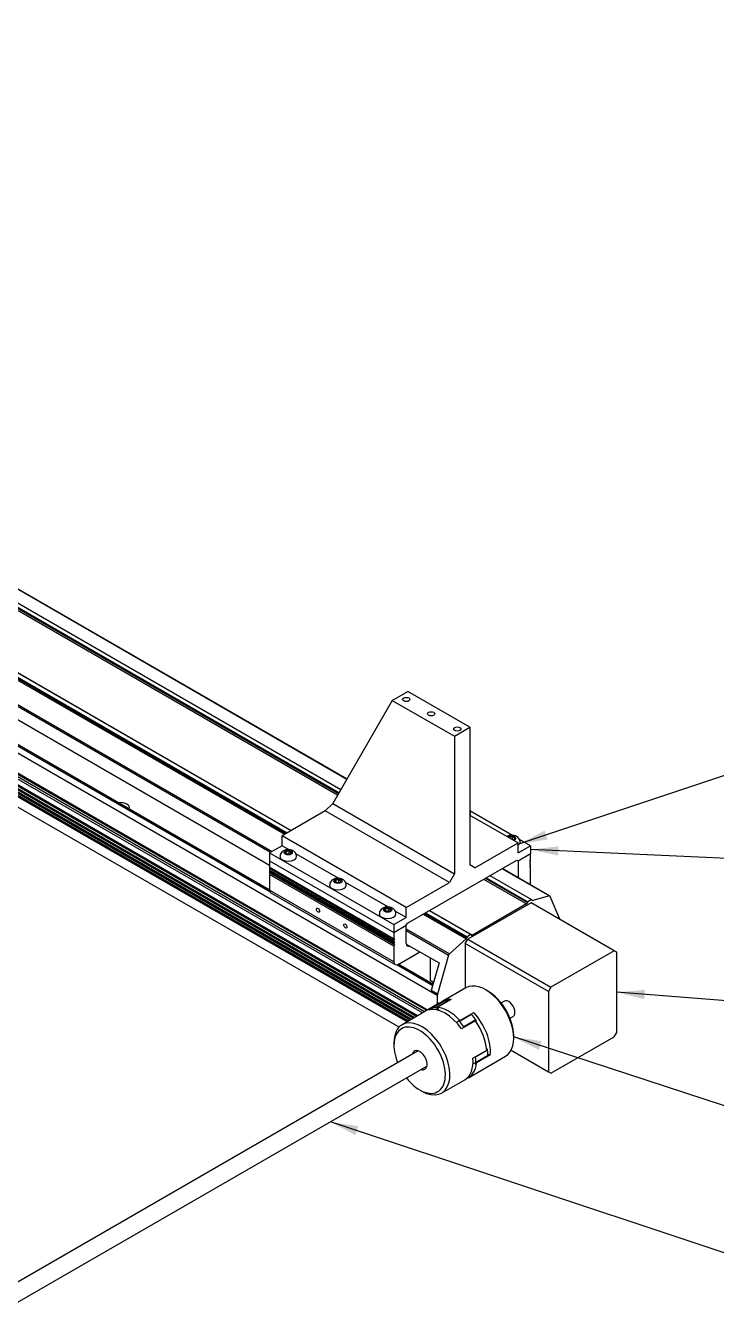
# Model space of a CAD drawing. Header units: millimetres. Extents: x 0 to 6044, y -1712 to 410.
# Drawn here: x 1217.8 to 1296.4, y 123.2 to 269.6 of the extents above; entities that cross this region are included whole.
import ezdxf

# ---------------------------------------------------------------- set-up
doc = ezdxf.new("R2010")
doc.units = ezdxf.units.MM
for name, color, linetype in [('1113-内六角平圆头螺钉-GB', 7, 'Continuous'), ('1114-联轴器COUPLING', 7, 'Continuous'), ('1121-安装板', 7, 'Continuous'), ('1122-轴', 7, 'Continuous'), ('Default', 7, 'Continuous'), ('LHBT10-S1000-1', 7, 'Continuous'), ('WGB10-4', 7, 'Continuous'), ('WGB10-5(B1)', 7, 'Continuous')]:
    doc.layers.add(name, color=color, linetype=linetype)

msp = doc.modelspace()

# ---------------------------------------------------------------- hatches: boundary and pattern name
at = {"layer": 'Default', "linetype": 'Continuous'}
for points in [[(1276.841, 177.93), (1273.997, 176.423), (1277.176, 176.926)], [(1278.427, 176.147), (1275.232, 175.762), (1278.379, 175.089)], [(1288.267, 159.794), (1285.06, 159.514), (1288.185, 158.739)], [(1276.503, 153.949), (1273.321, 154.434), (1276.174, 152.943)], [(1255.628, 144.257), (1252.448, 144.756), (1255.294, 143.252)]]:
    msp.add_hatch(color=7, dxfattribs=at).paths.add_polyline_path(points)

# ---------------------------------------------------------------- linework, layer by layer
at = {"layer": '1113-内六角平圆头螺钉-GB', "color": 7, "linetype": 'Continuous'}
for p, q in [((1272.821, 177.113), (1272.865, 177.21)), ((1272.865, 177.087), (1272.865, 177.21)), ((1273.2, 176.961), (1273.2, 177.262)), ((1273.2, 177.262), (1273.445, 177.12)), ((1273.445, 177.12), (1273.355, 176.927)), ((1247.32, 175.384), (1247.41, 175.577)), ((1247.565, 175.242), (1247.32, 175.384)), ((1247.41, 175.332), (1247.41, 175.577)), ((1247.744, 175.328), (1247.744, 175.629)), ((1247.744, 175.629), (1247.989, 175.487)), ((1247.989, 175.487), (1247.899, 175.294)), ((1252.977, 172.118), (1253.066, 172.311)), ((1253.222, 171.976), (1252.977, 172.118)), ((1253.066, 172.066), (1253.066, 172.311)), ((1253.401, 172.062), (1253.401, 172.363)), ((1253.401, 172.363), (1253.646, 172.221)), ((1253.646, 172.221), (1253.556, 172.028)), ((1258.634, 168.852), (1258.723, 169.045)), ((1258.879, 168.71), (1258.634, 168.852)), ((1258.723, 168.8), (1258.723, 169.045)), ((1259.058, 168.796), (1259.058, 169.097)), ((1259.058, 169.097), (1259.303, 168.955)), ((1259.303, 168.955), (1259.213, 168.762))]:
    msp.add_line(p, q, dxfattribs=at)
for centre, radius, start, end in [((1272.815, 178.642), 1.433, 272.00853, 285.57942), ((1272.932, 177.587), 0.681, 286.53719, 293.18652), ((1273.58, 177.336), 0.534, 224.64495, 241.77922), ((1272.97, 178.308), 1.433, 282.16502, 285.57771), ((1247.359, 177.009), 1.433, 272.00853, 285.57942), ((1247.476, 175.954), 0.681, 264.40143, 293.18652), ((1247.515, 176.675), 1.433, 272.01024, 285.57771), ((1248.124, 175.703), 0.534, 224.64495, 241.77922), ((1253.016, 173.743), 1.433, 272.00853, 285.57942), ((1253.133, 172.688), 0.681, 264.40143, 293.18652), ((1253.171, 173.409), 1.433, 272.01024, 285.57771), ((1253.781, 172.437), 0.534, 224.64495, 241.77922), ((1258.673, 170.477), 1.433, 272.00853, 285.57942), ((1258.79, 169.422), 0.681, 264.40143, 293.18652), ((1258.828, 170.143), 1.433, 272.01024, 285.57771), ((1259.438, 169.171), 0.534, 224.64495, 241.77922)]:
    msp.add_arc(centre, radius, start, end, dxfattribs=at)
for centre, major_axis, start_param, end_param in [((1267.454, 179.885), (-0.95, 0), 2.7908, 3.1397302), ((1273.11, 177.068), (0.459, 0), 0, 2.6890572), ((1273.11, 177.068), (0.346, 0), 2.3561945, 2.8040269), ((1273.11, 177.068), (0.346, 0), 1.308997, 2.3561945), ((1273.11, 177.068), (0.346, 0), 0.2617994, 1.308997), ((1273.11, 177.068), (-0.346, 0), 1.9083621, 2.3561945), ((1273.11, 177.068), (0.459, 0), 5.1649245, 6.2831853), ((1273.11, 177.068), (-0.346, 0), 2.3561945, 3.4033921), ((1273.11, 176.619), (-0.95, 0), 2.4103168, 3.1397302), ((1247.655, 174.986), (-0.95, 0), 0.000729, 3.1397302), ((1247.655, 175.435), (0.346, 0), 2.3561945, 3.4033921), ((1247.655, 175.435), (-0.346, 0), 0.2617994, 1.308997), ((1247.655, 175.435), (0.346, 0), 1.308997, 2.3561945), ((1247.655, 175.435), (-0.346, 0), 1.308997, 2.3561945), ((1247.655, 175.435), (0.346, 0), 0.2617994, 1.308997), ((1247.655, 175.435), (-0.346, 0), 2.3561945, 3.4033921), ((1253.311, 171.72), (-0.95, 0), 0.000729, 3.1397302), ((1253.311, 172.17), (0.346, 0), 2.3561945, 3.4033921), ((1253.311, 172.17), (-0.346, 0), 0.2617994, 1.308997), ((1253.311, 172.17), (0.346, 0), 1.308997, 2.3561945), ((1253.311, 172.17), (-0.346, 0), 1.308997, 2.3561945), ((1253.311, 172.17), (0.346, 0), 0.2617994, 1.308997), ((1253.311, 172.17), (-0.346, 0), 2.3561945, 3.4033921), ((1258.968, 168.454), (-0.95, 0), 0.000729, 3.1397302), ((1258.968, 168.904), (0.346, 0), 2.3561945, 3.4033921), ((1258.968, 168.904), (-0.346, 0), 0.2617994, 1.308997), ((1258.968, 168.904), (0.346, 0), 1.308997, 2.3561945), ((1258.968, 168.904), (-0.346, 0), 1.308997, 2.3561945), ((1258.968, 168.904), (0.346, 0), 0.2617994, 1.308997), ((1258.968, 168.904), (-0.346, 0), 2.3561945, 3.4033921)]:
    msp.add_ellipse(centre, major_axis=major_axis, ratio=0.5773503, start_param=start_param, end_param=end_param, dxfattribs=at)
for centre in [(1247.655, 175.435), (1253.311, 172.17), (1258.968, 168.904)]:
    msp.add_ellipse(centre, major_axis=(0.459, 0), ratio=0.5773503, dxfattribs=at)
for points, knots in [([(1268.395, 179.884), (1268.398, 179.907), (1268.411, 180.008), (1268.371, 180.118), (1268.33, 180.196)], [0, 0, 0, 0, 0.04110976, 0.2100773, 0.2100773, 0.2100773, 0.2100773]), ([(1272.923, 177.388), (1272.842, 177.371), (1272.726, 177.345), (1272.611, 177.293), (1272.566, 177.268)], [0, 0, 0, 0, 0.18656365, 0.31802667, 0.31802667, 0.31802667, 0.31802667]), ([(1274.051, 176.618), (1274.055, 176.641), (1274.068, 176.742), (1273.998, 176.933), (1273.854, 177.135), (1273.639, 177.291), (1273.358, 177.393), (1273.095, 177.41), (1272.956, 177.392), (1272.923, 177.388)], [0, 0, 0, 0, 0.0411098, 0.2104916, 0.3666503, 0.5300476, 0.7206508, 0.9421987, 1, 1, 1, 1]), ([(1247.467, 175.755), (1247.387, 175.738), (1247.217, 175.701), (1246.968, 175.561), (1246.787, 175.343), (1246.703, 175.134), (1246.712, 175.022), (1246.716, 174.986)], [0, 0, 0, 0, 0.1865637, 0.4627282, 0.6955873, 0.9170208, 1, 1, 1, 1]), ([(1248.596, 174.985), (1248.599, 175.008), (1248.612, 175.109), (1248.542, 175.301), (1248.398, 175.502), (1248.183, 175.658), (1247.902, 175.76), (1247.639, 175.777), (1247.501, 175.759), (1247.467, 175.755)], [0, 0, 0, 0, 0.0411098, 0.2104916, 0.3666503, 0.5300476, 0.7206508, 0.9421987, 1, 1, 1, 1]), ([(1253.124, 172.489), (1253.043, 172.472), (1252.874, 172.435), (1252.625, 172.295), (1252.444, 172.077), (1252.359, 171.868), (1252.369, 171.756), (1252.373, 171.72)], [0, 0, 0, 0, 0.1865637, 0.4627282, 0.6955873, 0.9170208, 1, 1, 1, 1]), ([(1254.252, 171.719), (1254.256, 171.742), (1254.269, 171.843), (1254.199, 172.035), (1254.055, 172.236), (1253.84, 172.392), (1253.559, 172.494), (1253.296, 172.511), (1253.157, 172.493), (1253.124, 172.489)], [0, 0, 0, 0, 0.0411098, 0.2104916, 0.3666503, 0.5300476, 0.7206508, 0.9421987, 1, 1, 1, 1]), ([(1258.781, 169.223), (1258.7, 169.206), (1258.531, 169.169), (1258.282, 169.029), (1258.101, 168.811), (1258.016, 168.602), (1258.026, 168.49), (1258.03, 168.454)], [0, 0, 0, 0, 0.1865637, 0.4627282, 0.6955873, 0.9170208, 1, 1, 1, 1]), ([(1259.909, 168.453), (1259.912, 168.476), (1259.926, 168.577), (1259.856, 168.769), (1259.711, 168.97), (1259.497, 169.126), (1259.216, 169.228), (1258.952, 169.245), (1258.814, 169.227), (1258.781, 169.223)], [0, 0, 0, 0, 0.0411098, 0.2104916, 0.3666503, 0.5300476, 0.7206508, 0.9421987, 1, 1, 1, 1])]:
    msp.add_open_spline(points, degree=3, knots=knots, dxfattribs=at)
at = {"layer": '1114-联轴器COUPLING', "color": 7, "linetype": 'Continuous'}
for p, q in [((1267.889, 160.022), (1265.244, 158.495)), ((1270.393, 159.652), (1270.139, 159.799)), ((1264.845, 158.264), (1260.62, 155.825)), ((1263.644, 157.507), (1265.225, 158.419)), ((1265.347, 158.478), (1263.982, 157.69)), ((1265.362, 158.484), (1263.997, 157.695)), ((1265.842, 158.526), (1264.477, 157.738)), ((1266.2, 158.701), (1264.62, 157.789)), ((1264.71, 157.667), (1264.618, 157.614)), ((1268.532, 156.974), (1267.167, 156.186)), ((1267.208, 156.294), (1268.789, 157.207)), ((1267.131, 156.286), (1267.039, 156.233)), ((1268.965, 156.26), (1267.385, 155.347)), ((1269.012, 156.376), (1267.647, 155.588)), ((1269.05, 156.192), (1269.023, 156.177)), ((1259.688, 153.765), (1259.688, 153.471)), ((1273.321, 154.287), (1273.321, 154.581)), ((1268.679, 152.011), (1270.26, 152.924)), ((1270.357, 152.91), (1268.992, 152.122)), ((1270.659, 152.386), (1269.078, 151.474)), ((1270.254, 153.088), (1270.243, 153.082)), ((1268.164, 149.788), (1272.389, 152.227)), ((1268.959, 151.42), (1269.051, 151.473)), ((1270.357, 152.27), (1268.992, 151.482)), ((1270.332, 152.213), (1269.059, 151.478)), ((1265.12, 148.031), (1267.764, 149.557)), ((1262.615, 148.4), (1262.87, 148.253))]:
    msp.add_line(p, q, dxfattribs=at)
msp.add_arc((1257.952, 153.766), 7.787, 30.89941, 31.1084, dxfattribs=at)
for centre, major_axis, start_param, end_param in [((1270.139, 156.124), (2.25, -3.897), 0, 3.1415927), ((1270.393, 156.271), (2.07, -3.585), 0.7853982, 2.3561945), ((1267.095, 154.367), (2.25, -3.897), 2.984513, 3.1415927), ((1267.494, 154.598), (2.25, -3.897), 2.7750735, 3.2304596), ((1265.427, 158.339), (0.08, -0.139), 2.9670597, 3.1415927), ((1267.187, 154.42), (-2.25, 3.897), 5.9341194, 6.1086524), ((1265.89, 158.38), (-0.08, 0.139), 5.5877692, 5.9341194), ((1265.514, 153.454), (-2.25, 3.897), 4.8694686, 6.1261057), ((1264.062, 157.551), (0.08, -0.139), 2.9670597, 3.5573689), ((1267.051, 156.726), (2.25, -3.897), 4.1616055, 4.1865735), ((1265.822, 153.632), (-2.25, 3.897), 5.9341194, 6.1086524), ((1264.525, 157.592), (-0.08, 0.139), 4.537856, 5.9341194), ((1262.351, 156.344), (2.25, -3.897), 1.5289053, 1.5633861), ((1265.914, 153.685), (-2.25, 3.897), 5.0789081, 5.9166662), ((1264.617, 157.645), (-0.08, 0.139), 4.537856, 5.3438103), ((1262.443, 156.397), (2.25, -3.897), 1.5047537, 1.5633861), ((1268.484, 156.883), (-0.08, 0.139), 5.0614548, 5.651764), ((1270.962, 153.269), (2.25, -3.897), 3.1750912, 3.2456881), ((1267.187, 154.42), (-2.25, 3.897), 4.8869219, 5.0614548), ((1267.494, 154.598), (-2.25, 3.897), 3.8222711, 5.0789081), ((1262.615, 151.781), (-2.07, 3.585), 0, 1.3268377), ((1262.87, 151.928), (-2.25, 3.897), 0, 0.7853982), ((1262.615, 151.781), (-2.07, 3.585), 1.8147549, 6.2831853), ((1262.87, 151.928), (-2.25, 3.897), 2.3561945, 6.2831853), ((1269.293, 152.336), (-2.25, 3.897), 0.0074102, 0.1109568), ((1267.119, 156.095), (0.08, -0.139), 1.9198622, 3.3161256), ((1267.211, 156.148), (0.08, -0.139), 2.5101713, 3.1415927), ((1265.822, 153.632), (-2.25, 3.897), 4.8869219, 5.0614548), ((1267.582, 155.518), (-0.08, 0.139), 4.3966831, 4.8869219), ((1267.095, 154.367), (2.25, -3.897), 0.8901179, 1.7278759), ((1268.947, 156.307), (0.08, -0.139), 0.3490658, 1.7453292), ((1262.615, 151.781), (0.6, -1.039), 0, 3.7272782), ((1270.244, 152.964), (0.08, -0.139), 0.8726646, 2.268928), ((1267.187, 154.42), (2.25, -3.897), 0.6981317, 0.8726646), ((1269.733, 156.436), (2.25, -3.897), -0.5846559, -0.4901003), ((1265.514, 153.454), (-2.25, 3.897), 3.1415927, 4.0317106), ((1265.914, 153.685), (-2.25, 3.897), 3.0527261, 3.8222711), ((1268.088, 155.441), (2.25, -3.897), -0.593743, -0.531009), ((1268.879, 151.558), (-0.08, 0.139), 2.4434609, 3.8397243), ((1268.879, 152.176), (0.08, -0.139), 0.8726646, 1.3036064), ((1265.822, 153.632), (2.25, -3.897), 0.6981317, 0.8726646), ((1268.971, 151.611), (-0.08, 0.139), 3.1415927, 3.2494152), ((1270.244, 152.346), (0.08, -0.139), 0.1078226, 0.6981317), ((1262.615, 151.781), (0.6, -1.039), 5.6974998, 6.2831853)]:
    msp.add_ellipse(centre, major_axis=major_axis, ratio=0.5773503, start_param=start_param, end_param=end_param, dxfattribs=at)
for points in [[(1265.225, 158.419), (1265.227, 158.407), (1265.229, 158.394)], [(1267.193, 156.287), (1267.201, 156.291), (1267.208, 156.294)], [(1269.078, 151.474), (1269.069, 151.476), (1269.059, 151.478)]]:
    msp.add_open_spline(points, degree=2, dxfattribs=at)
at = {"layer": '1121-安装板', "color": 7, "linetype": 'Continuous'}
for p, q in [((1259.499, 192.766), (1261.266, 193.786)), ((1268.337, 189.704), (1261.266, 193.786)), ((1259.499, 192.766), (1252.71, 181.008)), ((1259.499, 192.766), (1266.57, 188.683)), ((1266.57, 188.683), (1268.337, 189.704)), ((1268.337, 189.704), (1268.337, 174.027)), ((1266.57, 188.683), (1266.57, 173.006)), ((1251.862, 180.192), (1246.947, 177.354)), ((1251.862, 180.192), (1252.71, 181.008)), ((1266.004, 172.027), (1251.862, 180.192)), ((1252.71, 181.008), (1266.57, 173.006)), ((1273.197, 177.386), (1268.337, 180.192)), ((1268.337, 179.702), (1273.817, 176.538)), ((1246.947, 176.211), (1246.947, 177.354)), ((1261.09, 169.189), (1246.947, 177.354)), ((1246.947, 176.211), (1245.533, 175.395)), ((1247.741, 175.753), (1246.947, 176.211)), ((1268.903, 173.7), (1273.817, 176.538)), ((1273.817, 175.395), (1273.817, 176.538)), ((1273.817, 175.395), (1275.232, 176.211)), ((1275.232, 176.211), (1273.986, 176.93)), ((1275.232, 176.211), (1275.232, 175.313)), ((1245.533, 175.395), (1245.533, 174.497)), ((1245.533, 175.395), (1259.675, 167.23)), ((1245.533, 174.497), (1259.675, 166.332)), ((1253.398, 172.487), (1248.531, 175.297)), ((1261.231, 167.393), (1273.676, 174.578)), ((1273.676, 174.578), (1273.817, 174.497)), ((1273.817, 174.497), (1275.232, 175.313)), ((1266.57, 173.006), (1266.004, 172.027)), ((1268.903, 173.7), (1268.337, 174.027)), ((1259.055, 169.221), (1254.187, 172.031)), ((1261.09, 169.189), (1266.004, 172.027)), ((1261.09, 168.046), (1259.844, 168.765)), ((1261.09, 168.046), (1261.09, 169.189)), ((1259.675, 167.23), (1261.09, 168.046)), ((1259.675, 167.23), (1259.675, 166.332)), ((1259.675, 166.332), (1261.09, 167.148)), ((1261.09, 167.148), (1261.231, 167.393))]:
    msp.add_line(p, q, dxfattribs=at)
for centre in [(1261.09, 192.868), (1263.918, 191.235), (1266.904, 189.511)]:
    msp.add_ellipse(centre, major_axis=(0.413, 0), ratio=0.5773503, dxfattribs=at)
at = {"layer": '1122-轴', "color": 7, "linetype": 'Continuous'}
for p, q in [((1262.447, 152.838), (1214.081, 124.914)), ((1215.081, 123.182), (1263.447, 151.106))]:
    msp.add_line(p, q, dxfattribs=at)
at = {"layer": 'Default', "color": 7, "linetype": 'Continuous'}
for points in [[(1316.81, 190.71), (1273.997, 176.423)], [(1316.81, 173.872), (1275.232, 175.762)], [(1316.81, 157.033), (1285.06, 159.514)], [(1316.81, 140.195), (1273.321, 154.434)], [(1316.81, 123.357), (1252.448, 144.756)]]:
    msp.add_lwpolyline(points, dxfattribs=at)
at = {"layer": 'LHBT10-S1000-1', "color": 7, "linetype": 'Continuous'}
for p, q in [((1105.704, 269.609), (1254.324, 183.803)), ((1254.337, 183.826), (1105.767, 269.603)), ((1103.089, 268.701), (1253.277, 181.99)), ((1103.211, 268.853), (1253.374, 182.157)), ((1103.252, 268.959), (1253.429, 182.254)), ((1103.676, 269.203), (1253.642, 182.621)), ((1096.769, 265.215), (1247.948, 177.932)), ((1096.932, 265.146), (1247.97, 177.944)), ((1096.206, 264.71), (1247.229, 177.517)), ((1096.292, 264.835), (1247.381, 177.604)), ((1096.344, 264.97), (1247.524, 177.687)), ((1094.222, 262.881), (1245.643, 175.458)), ((1094.317, 263.034), (1245.823, 175.562)), ((1094.417, 261.245), (1245.533, 173.998)), ((1264.625, 159.146), (1092.939, 258.269)), ((1245.564, 170.967), (1093.858, 258.555)), ((1245.533, 171.148), (1094, 258.636)), ((1245.533, 171.182), (1094.05, 258.641)), ((1263.519, 157.498), (1093.505, 255.656)), ((1262.953, 157.172), (1093.505, 255.003)), ((1263.165, 157.294), (1093.717, 255.125)), ((1263.413, 157.437), (1094.141, 255.166)), ((1262.387, 156.845), (1093.505, 254.35)), ((1262.246, 156.764), (1093.505, 254.186)), ((1262.034, 156.641), (1093.505, 253.941)), ((1261.893, 156.56), (1093.505, 253.778)), ((1261.68, 156.437), (1093.505, 253.533)), ((1261.539, 156.355), (1093.505, 253.37)), ((1262.317, 156.804), (1093.576, 254.227)), ((1261.963, 156.6), (1093.576, 253.819)), ((1261.61, 156.396), (1093.576, 253.411)), ((1260.264, 155.54), (1092.939, 252.145)), ((1261.327, 156.233), (1093.505, 253.125)), ((1261.185, 156.151), (1093.505, 252.962)), ((1261.256, 156.192), (1093.576, 253.002)), ((1270.624, 172.816), (1275.362, 170.081)), ((1271.989, 173.604), (1277.389, 170.486)), ((1277.453, 170.48), (1272.016, 173.619)), ((1269.895, 172.395), (1274.774, 169.578)), ((1270.088, 172.507), (1274.897, 169.731)), ((1270.2, 172.571), (1274.938, 169.836)), ((1275.362, 170.081), (1274.938, 169.836)), ((1275.414, 170.006), (1275.362, 170.081)), ((1275.387, 170.045), (1275.5, 169.98)), ((1277.389, 170.486), (1275.5, 169.98)), ((1278.583, 167.826), (1277.484, 170.443)), ((1262.997, 168.413), (1267.892, 165.587)), ((1263.149, 168.5), (1267.977, 165.713)), ((1263.292, 168.583), (1268.03, 165.848)), ((1263.716, 168.828), (1268.454, 166.093)), ((1263.738, 168.841), (1268.617, 166.024)), ((1274.774, 169.578), (1268.617, 166.024)), ((1274.938, 169.836), (1274.897, 169.731)), ((1261.09, 166.748), (1266.002, 163.912)), ((1261.09, 166.54), (1265.907, 163.758)), ((1267.892, 165.587), (1266.002, 163.912)), ((1268.03, 165.848), (1267.977, 165.713)), ((1268.454, 166.093), (1268.03, 165.848)), ((1268.495, 166.035), (1268.454, 166.093)), ((1261.097, 165.012), (1264.83, 162.857)), ((1264.097, 160.267), (1259.997, 162.634)), ((1264.137, 160.408), (1260.17, 162.698)), ((1264.145, 160.437), (1260.199, 162.715)), ((1263.811, 163.445), (1263.811, 160.881)), ((1264.83, 162.857), (1263.942, 159.717)), ((1265.907, 163.758), (1264.649, 159.309)), ((1263.811, 160.881), (1264.206, 160.653)), ((1264.649, 159.309), (1263.942, 159.717)), ((1264.625, 159.146), (1264.625, 158.137))]:
    msp.add_line(p, q, dxfattribs=at)
for centre, major_axis, start_param, end_param in [((1228.562, 180.538), (-1, 0), 2.9283213, 4.9256604), ((1275.537, 170.159), (0.1, 0.173), 2.8797933, 3.6651914), ((1277.353, 170.307), (-0.1, -0.173), 2.7282348, 3.6651914), ((1274.774, 169.742), (0.1, 0.173), 3.9269908, 4.9741884), ((1267.855, 165.724), (0.1, 0.173), 4.1887902, 4.9741884), ((1268.617, 166.187), (0.1, 0.173), 2.8797933, 3.9269908), ((1266.039, 163.775), (0.1, 0.173), 1.0471976, 1.9841541), ((1264.978, 159.35), (-0.25, -0.433), 5.1257468, 5.4977871)]:
    msp.add_ellipse(centre, major_axis=major_axis, ratio=0.5773503, start_param=start_param, end_param=end_param, dxfattribs=at)
at = {"layer": 'WGB10-4', "color": 7, "linetype": 'Continuous'}
for p, q in [((1245.533, 174.497), (1259.675, 166.332)), ((1245.533, 174.497), (1245.533, 173.762)), ((1273.817, 174.497), (1275.232, 175.313)), ((1273.817, 174.497), (1273.817, 172.579)), ((1275.161, 174.456), (1275.232, 174.578)), ((1275.232, 174.415), (1275.161, 174.456)), ((1275.161, 174.129), (1275.232, 174.252)), ((1275.232, 174.578), (1275.232, 175.313)), ((1275.232, 174.252), (1275.232, 174.415)), ((1259.675, 165.597), (1245.533, 173.762)), ((1245.604, 173.721), (1245.533, 173.598)), ((1259.675, 165.433), (1245.533, 173.598)), ((1245.533, 173.598), (1245.533, 173.435)), ((1259.675, 165.27), (1245.533, 173.435)), ((1245.604, 173.394), (1245.533, 173.272)), ((1259.675, 165.107), (1245.533, 173.272)), ((1245.533, 173.272), (1245.533, 173.108)), ((1259.675, 164.944), (1245.533, 173.108)), ((1245.604, 173.068), (1245.533, 172.945)), ((1259.675, 164.78), (1245.533, 172.945)), ((1245.533, 172.945), (1245.533, 171.149)), ((1275.232, 174.088), (1275.161, 174.129)), ((1275.161, 173.803), (1275.232, 173.925)), ((1275.232, 173.762), (1275.161, 173.803)), ((1275.232, 173.925), (1275.232, 174.088)), ((1275.232, 171.965), (1275.232, 173.762)), ((1259.675, 162.984), (1245.533, 171.149)), ((1245.678, 170.828), (1259.82, 162.663)), ((1259.675, 166.332), (1261.09, 167.148)), ((1261.09, 165.107), (1261.09, 167.148)), ((1259.675, 166.332), (1259.675, 165.597)), ((1259.675, 165.597), (1259.746, 165.556)), ((1259.746, 165.556), (1259.675, 165.433)), ((1259.675, 165.433), (1259.675, 165.27)), ((1259.675, 165.27), (1259.746, 165.229)), ((1259.746, 165.229), (1259.675, 165.107)), ((1259.675, 165.107), (1259.675, 164.944)), ((1259.675, 164.944), (1259.746, 164.903)), ((1259.746, 164.903), (1259.675, 164.78)), ((1259.675, 164.78), (1259.675, 162.984)), ((1260.17, 162.698), (1262.638, 164.123))]:
    msp.add_line(p, q, dxfattribs=at)
for centre, major_axis, start_param, end_param in [((1274.737, 171.68), (-0.35, -0.606), 2.0445888, 2.3561945), ((1246.028, 171.435), (0.35, 0.606), 2.3561945, 3.1415927), ((1261.585, 165.393), (0.35, 0.606), 2.3561945, 3.7528422), ((1260.17, 163.27), (0.35, 0.606), 2.3561945, 3.9269908)]:
    msp.add_ellipse(centre, major_axis=major_axis, ratio=0.5773503, start_param=start_param, end_param=end_param, dxfattribs=at)
for centre in [(1251.049, 168.863), (1254.16, 167.066)]:
    msp.add_ellipse(centre, major_axis=(-0.125, 0.217), ratio=0.5773503, dxfattribs=at)
at = {"layer": 'WGB10-5(B1)', "color": 7, "linetype": 'Continuous'}
for p, q in [((1275.302, 169.72), (1268.09, 165.556)), ((1284.778, 164.249), (1275.302, 169.72)), ((1267.807, 165.066), (1268.09, 165.556)), ((1268.09, 165.556), (1277.565, 160.085)), ((1277.282, 159.595), (1267.807, 165.066)), ((1267.807, 165.066), (1267.807, 159.974)), ((1284.778, 164.249), (1277.565, 160.085)), ((1285.06, 164.086), (1284.778, 164.249)), ((1285.06, 154.941), (1285.06, 164.086)), ((1277.565, 160.085), (1277.282, 159.595)), ((1272.257, 158.502), (1271.902, 158.297)), ((1277.282, 159.595), (1277.282, 150.451)), ((1272.902, 156.565), (1273.257, 156.77)), ((1277.565, 150.287), (1284.778, 154.452)), ((1284.778, 154.452), (1285.06, 154.941)), ((1273.024, 152.909), (1277.282, 150.451)), ((1277.282, 150.451), (1277.565, 150.287))]:
    msp.add_line(p, q, dxfattribs=at)
msp.add_ellipse((1272.757, 157.636), major_axis=(0.5, -0.866), ratio=0.5773503, start_param=0, end_param=3.1415927, dxfattribs=at)

doc.saveas('drawing.dxf')
